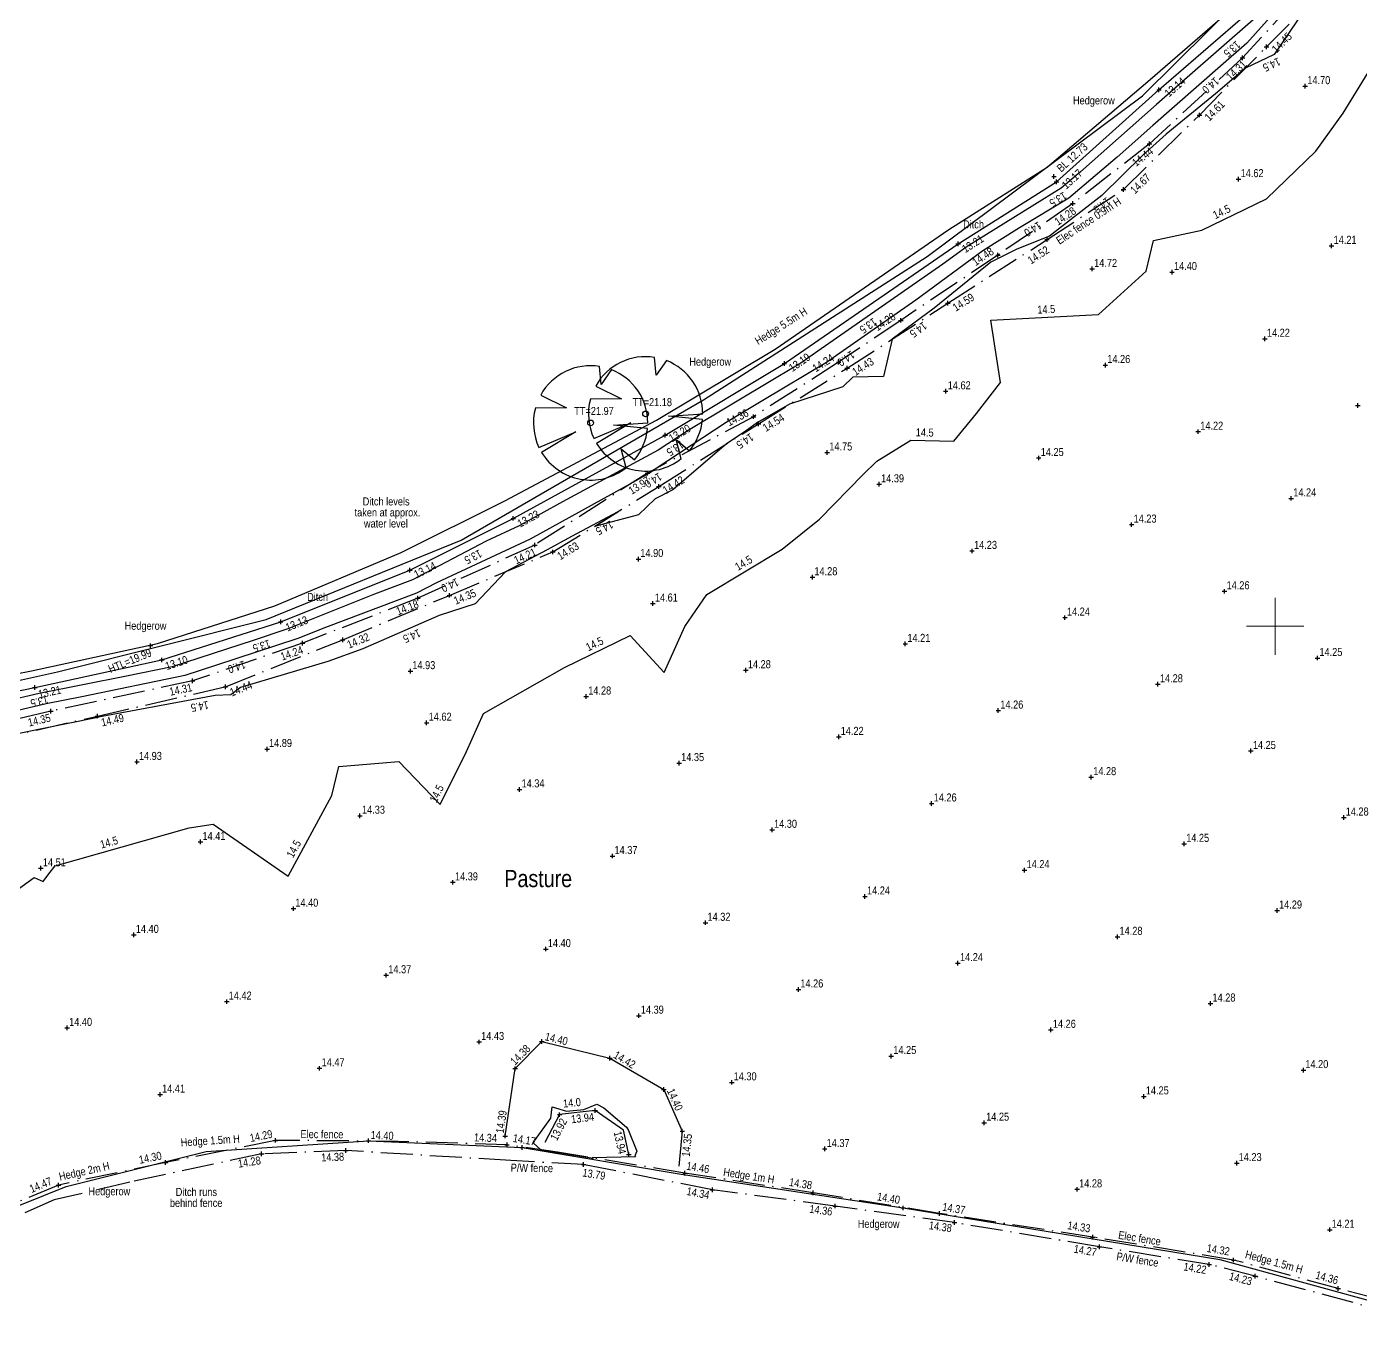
# Model space of a CAD drawing. Extents: x 452260 to 454003, y 451265 to 453203.
# Drawn here: x 452690.8 to 452807.4, y 452538.6 to 452652.4 of the extents above; entities that cross this region are included whole.
import ezdxf
from ezdxf.enums import TextEntityAlignment as Align

# ---------------------------------------------------------------- set-up
doc = ezdxf.new("R2010")
doc.units = 0
doc.header["$LTSCALE"] = 0.7
doc.header["$MEASUREMENT"] = 0
doc.header["$PDMODE"] = 2
doc.header["$PDSIZE"] = 0.2
doc.linetypes.add('Dash-Dot', pattern=[6, 4, -1, 0, -1])
doc.linetypes.add('DASHED', pattern=[5442.857143, 3628.571429, -1814.285714])
for name, color, linetype, lineweight in [('FFS_Tree Top Levels', 94, 'Continuous', 25), ('FPS_Bed Levels', 5, 'Continuous', 25), ('FPS_Bottom of Bank', 7, 'DASHED', 25), ('FPS_Contours-Minor', 184, 'Continuous', 25), ('FPS_Fence', 42, 'Dash-Dot', 25), ('FPS_Grid', 7, 'Continuous', 13), ('FPS_Hedge', 86, 'Continuous', 25), ('FPS_Hedge Top Level', 7, 'Continuous', 25), ('FPS_Levels', 7, 'Continuous', 25), ('FPS_Spot Levels', 7, 'Continuous', 25), ('FPS_Text', 7, 'Continuous', 25), ('FPS_Top of Bank', 7, 'DASHED', 25), ('FPS_Trees', 77, 'Continuous', 25)]:
    doc.layers.add(name, color=color, linetype=linetype, lineweight=lineweight)
doc.styles.add('Default', font='ARIALN.TTF')
doc.styles.get("Standard").update_dxf_attribs({"font": 'ARIALN.TTF'})

# ---------------------------------------------------------------- blocks, each defined once
blk = doc.blocks.new('Tree1R')
at = {"layer": 'FPS_Trees', "color": 77, "linetype": 'Continuous', "lineweight": 25}
for points in [[(0.363, 0.931, 0), (0.187, 0.673, 0), (0.157, 0.987, 0)], [(-0.873, 0.486, 0), (-0.424, 0.264, 0), (-0.967, 0.254, 0)], [(-0.904, -0.429, 0), (-0.257, -0.156, 0), (-0.857, -0.517, 0)], [(0.995, -0.101, 0), (0.398, -0.041, 0), (1, -0.001, 0)], [(0.622, -0.785, 0), (0.536, -0.452, 0), (0.765, -0.645, 0)]]:
    blk.add_polyline3d(points, dxfattribs=at)
at = {"layer": 'FPS_Trees', "color": 42, "linetype": 'Continuous', "lineweight": 25}
blk.add_circle((0, -0.001), 0.05, dxfattribs=at)
at = {"layer": 'FPS_Trees', "color": 77, "linetype": 'Continuous', "lineweight": 25}
for start, end in [(80.968, 150.872), (0, 68.758), (165.198, 205.304), (319.896, 354.273), (211.031, 308.435)]:
    blk.add_arc((0, -0.001), 1, start, end, dxfattribs=at)

msp = doc.modelspace()

# ---------------------------------------------------------------- linework, layer by layer
at = {"layer": 'FPS_Bed Levels'}
msp.add_point((452780.66, 452639.32, 12.73), dxfattribs=at)
at = {"layer": 'FPS_Bottom of Bank'}
for p, q in [((452789.06, 452647.82, 13.14), (452797.61, 452655.21, 13.18)), ((452789.84, 452646.91, 13.14), (452798.46, 452654.35, 13.18)), ((452780.07, 452640.14, 13.17), (452789.06, 452647.82, 13.14)), ((452780.87, 452638.87, 13.17), (452789.84, 452646.91, 13.14)), ((452771.45, 452634.7, 13.21), (452780.07, 452640.14, 13.17)), ((452772.28, 452633.44, 13.21), (452780.87, 452638.87, 13.17)), ((452756.27, 452624.23, 13.19), (452771.45, 452634.7, 13.21)), ((452757.08, 452622.97, 13.19), (452772.28, 452633.44, 13.21)), ((452745.9, 452618.01, 13.2), (452756.27, 452624.23, 13.19)), ((452746.65, 452616.71, 13.2), (452757.08, 452622.97, 13.19)), ((452732.63, 452610.96, 13.23), (452745.9, 452618.01, 13.2)), ((452733.38, 452609.44, 13.23), (452746.65, 452616.71, 13.2)), ((452723.57, 452606.45, 13.14), (452732.63, 452610.96, 13.23)), ((452724.33, 452604.92, 13.14), (452733.38, 452609.44, 13.23)), ((452712.53, 452601.8, 13.13), (452723.57, 452606.45, 13.14)), ((452713.04, 452600.39, 13.13), (452724.33, 452604.92, 13.14)), ((452702.26, 452598.51, 13.1), (452712.53, 452601.8, 13.13)), ((452702.65, 452597.06, 13.1), (452713.04, 452600.39, 13.13)), ((452691.25, 452596.12, 13.21), (452702.26, 452598.51, 13.1)), ((452675.3, 452592.9, 13.14), (452691.25, 452596.12, 13.21)), ((452691.55, 452594.65, 13.21), (452702.65, 452597.06, 13.1)), ((452675.75, 452591.46, 13.14), (452691.55, 452594.65, 13.21)), ((452740.54, 452557.67, 13.94), (452737.43, 452557.31, 13.92)), ((452743.01, 452555.94, 13.97), (452740.54, 452557.67, 13.94)), ((452737.43, 452557.31, 13.92), (452736.15, 452554.87, 13.86)), ((452743.48, 452553.82, 13.94), (452743.01, 452555.94, 13.97))]:
    msp.add_line(p, q, dxfattribs=at)
for p in [(452789.84, 452646.91, 13.14), (452780.87, 452638.87, 13.17), (452772.28, 452633.44, 13.21), (452757.08, 452622.97, 13.19), (452746.65, 452616.71, 13.2), (452733.38, 452609.44, 13.23), (452724.33, 452604.92, 13.14), (452713.04, 452600.39, 13.13), (452702.65, 452597.06, 13.1), (452691.55, 452594.65, 13.21), (452740.54, 452557.67, 13.94), (452737.43, 452557.31, 13.92), (452743.48, 452553.82, 13.94)]:
    msp.add_point(p, dxfattribs=at)
at = {"layer": 'FPS_Contours-Minor', "flags": 128}
for points, elevation in [([(452802.6, 452656.68), (452797.51, 452650.97), (452795.21, 452648.96), (452789.3, 452643.8), (452786.18, 452641.03), (452781.95, 452637.44), (452777.65, 452634.83), (452774.43, 452632.84), (452768.59, 452628.52), (452764.64, 452625.78), (452760.76, 452623.06), (452755.2, 452619.74), (452752, 452617.83), (452745.87, 452613.8), (452745.38, 452613.44), (452745.18, 452613.32), (452744.71, 452613.07), (452743.83, 452612.58), (452734.85, 452607.62), (452726.65, 452603.8), (452724.91, 452602.89), (452716.96, 452599.91), (452714.54, 452598.93), (452707.35, 452596.58), (452704.66, 452595.7), (452695.65, 452593.84), (452692.52, 452593.22), (452684.35, 452591.31)], 14), ([(452802.77, 452654.19), (452799.92, 452649.98), (452797.42, 452648.81), (452794.77, 452646.54), (452790.48, 452643.03), (452788.44, 452641.18), (452784.83, 452637.67), (452780.27, 452634.12), (452777.41, 452632.98), (452775.13, 452631.85), (452770.19, 452627.82), (452766.52, 452625.12), (452765.75, 452621.83), (452763.06, 452621.78), (452762.2, 452620.95), (452757.54, 452619.41), (452754.72, 452617.83), (452753.78, 452617.13), (452752, 452615.94), (452747.32, 452611.94), (452745.79, 452611.15), (452744.32, 452609.75), (452740.48, 452608.73), (452742.53, 452610.02), (452738.48, 452607.86), (452736.34, 452606.69), (452732.7, 452604.76), (452730.04, 452601.97), (452726.89, 452600.95), (452720.21, 452598.02), (452717.16, 452596.94), (452709.51, 452594.64), (452708.67, 452594.02), (452707.3, 452593.95), (452697.11, 452592.07), (452696.91, 452592), (452692, 452591.02), (452687.77, 452590.13)], 14.5), ([(452798.09, 452653.02), (452792.08, 452647.77), (452789.62, 452645.61), (452782.98, 452639.73), (452781.3, 452638.3), (452779.59, 452637.26), (452773.06, 452633.22), (452770.94, 452631.66), (452760.01, 452624.05), (452758.51, 452623), (452756.36, 452621.72), (452748.67, 452617.13), (452746.04, 452615.41), (452737.68, 452610.89), (452733.9, 452608.8), (452731.02, 452607.46), (452724.57, 452604.07), (452721.23, 452602.81), (452713.67, 452599.77), (452710.63, 452598.77), (452703.54, 452596.46), (452699.55, 452595.63), (452691.91, 452594.13), (452688.92, 452593.43)], 13.5), ([(452685.76, 452573.93), (452691.49, 452578.04), (452692.26, 452577.68), (452692.76, 452578.35), (452693.32, 452579.05), (452705.05, 452582.37), (452707.14, 452582.71), (452713.68, 452578.16), (452717.51, 452585.21), (452718.12, 452587.75), (452723.37, 452588.17), (452726.98, 452584.41), (452729.3, 452589.07), (452730.77, 452592.39), (452737.87, 452596.4), (452743.59, 452599.21), (452746.58, 452595.96), (452748.38, 452599.99), (452750.3, 452602.77), (452756.88, 452606.75), (452760.14, 452609.38), (452763.98, 452613.27), (452765.17, 452614.43), (452768.13, 452616.27), (452771.91, 452616.2), (452773.88, 452618.62), (452775.98, 452621.33), (452775.14, 452626.78), (452784.55, 452627.25), (452788.73, 452631.06), (452789.36, 452633.72), (452793.6, 452634.63), (452799.23, 452637.36), (452803.57, 452641.54), (452805.95, 452644.85), (452809.29, 452650.31)], 14.5)]:
    msp.add_lwpolyline(points, dxfattribs=dict(at, elevation=elevation))
at = {"layer": 'FPS_Contours-Minor', "elevation": 14, "flags": 128}
msp.add_lwpolyline([(452743.44, 452555.93), (452744.18, 452554.13), (452744.01, 452553.7), (452744.06, 452553.63), (452740.29, 452553.53), (452740.35, 452553.48), (452735.69, 452554.24), (452735.75, 452554.25), (452735.16, 452554.81), (452735.22, 452555.02), (452736.65, 452557), (452736.78, 452557.98), (452738.04, 452557.6), (452739.56, 452557.75), (452740.69, 452558.22), (452741.3, 452557.9), (452743.27, 452556.21)], close=True, dxfattribs=at)
at = {"layer": 'FPS_Fence'}
for p, q in [((452804.62, 452657.82, 14.4), (452797.15, 452649.71, 14.31)), ((452799.24, 452650.67, 14.45), (452805.66, 452657.07, 14.54)), ((452797.15, 452649.71, 14.31), (452789.02, 452642.19, 14.44)), ((452793.38, 452644.7, 14.61), (452799.24, 452650.67, 14.45)), ((452786.73, 452638.2, 14.67), (452793.38, 452644.7, 14.61)), ((452789.02, 452642.19, 14.44), (452782.31, 452636.96, 14.28)), ((452780.05, 452633.81, 14.52), (452786.73, 452638.2, 14.67)), ((452782.31, 452636.96, 14.28), (452775.76, 452632.46, 14.48)), ((452771.38, 452628.26, 14.59), (452780.05, 452633.81, 14.52)), ((452775.76, 452632.46, 14.48), (452767.26, 452626.75, 14.28)), ((452762.58, 452622.58, 14.43), (452771.38, 452628.26, 14.59)), ((452767.26, 452626.75, 14.28), (452761.83, 452623.09, 14.24)), ((452761.83, 452623.09, 14.24), (452754.38, 452618.33, 14.36)), ((452754.81, 452617.7, 14.54), (452762.58, 452622.58, 14.43)), ((452754.38, 452618.33, 14.36), (452745.11, 452613.4, 13.97)), ((452746.1, 452612.23, 14.42), (452754.81, 452617.7, 14.54)), ((452745.11, 452613.4, 13.97), (452735.26, 452607.11, 14.21)), ((452736.84, 452606.5, 14.63), (452746.1, 452612.23, 14.42)), ((452735.26, 452607.11, 14.21), (452725.04, 452602.46, 14.18)), ((452727.8, 452602.71, 14.35), (452736.84, 452606.5, 14.63)), ((452725.04, 452602.46, 14.18), (452714.95, 452598.53, 14.24)), ((452718.46, 452598.83, 14.32), (452727.8, 452602.71, 14.35)), ((452714.95, 452598.53, 14.24), (452705.34, 452595.23, 14.31)), ((452708.2, 452594.72, 14.44), (452718.46, 452598.83, 14.32)), ((452705.34, 452595.23, 14.31), (452692.95, 452592.59, 14.35)), ((452697.03, 452592.16, 14.49), (452708.2, 452594.72, 14.44)), ((452692.95, 452592.59, 14.35), (452680.91, 452589.72, 14.38)), ((452687.46, 452589.98, 14.51), (452697.03, 452592.16, 14.49)), ((452712.59, 452555.06, 14.29), (452702.96, 452553.12, 14.3)), ((452718.74, 452554.17, 14.38), (452711.37, 452553.88, 14.28)), ((452723.31, 452554.97, 14.39), (452712.59, 452555.06, 14.29)), ((452733.17, 452553.29, 4.48), (452718.74, 452554.17, 14.38)), ((452732.83, 452554.67, 14.34), (452723.31, 452554.97, 14.39)), ((452737.24, 452554.03, 13.83), (452732.83, 452554.67, 14.34)), ((452702.96, 452553.12, 14.3), (452693.61, 452551.15, 14.47)), ((452711.37, 452553.88, 14.28), (452699.86, 452551.42, 6.27)), ((452739.53, 452552.94, 13.79), (452733.17, 452553.29, 4.48)), ((452748.39, 452552.2, 14.46), (452737.24, 452554.03, 13.83)), ((452750.79, 452550.74, 14.34), (452739.53, 452552.94, 13.79)), ((452759.6, 452550.47, 14.38), (452748.39, 452552.2, 14.46)), ((452693.61, 452551.15, 14.47), (452683.22, 452546.84, 14.42)), ((452699.86, 452551.42, 6.27), (452693.23, 452549.85, 7.5)), ((452761.51, 452549.32, 14.36), (452750.79, 452550.74, 14.34)), ((452693.23, 452549.85, 7.5), (452681.85, 452544.85, 6.57)), ((452770.64, 452548.67, 14.37), (452759.6, 452550.47, 14.38)), ((452771.97, 452547.87, 14.38), (452761.51, 452549.32, 14.36)), ((452784.06, 452546.6, 14.33), (452770.64, 452548.67, 14.37)), ((452784.64, 452545.75, 14.27), (452771.97, 452547.87, 14.38)), ((452796.37, 452544.6, 14.32), (452784.06, 452546.6, 14.33)), ((452794.24, 452544.21, 14.22), (452784.64, 452545.75, 14.27)), ((452798.26, 452543.18, 14.23), (452794.24, 452544.21, 14.22)), ((452805.5, 452542.1, 14.36), (452796.37, 452544.6, 14.32)), ((452815.11, 452538.63, 14.12), (452798.26, 452543.18, 14.23)), ((452813.21, 452540.08, 14.35), (452805.5, 452542.1, 14.36))]:
    msp.add_line(p, q, dxfattribs=at)
for p in [(452797.15, 452649.71, 14.31), (452799.24, 452650.67, 14.45), (452793.38, 452644.7, 14.61), (452789.02, 452642.19, 14.44), (452786.73, 452638.2, 14.67), (452782.31, 452636.96, 14.28), (452780.05, 452633.81, 14.52), (452775.76, 452632.46, 14.48), (452771.38, 452628.26, 14.59), (452767.26, 452626.75, 14.28), (452761.83, 452623.09, 14.24), (452762.58, 452622.58, 14.43), (452754.38, 452618.33, 14.36), (452754.81, 452617.7, 14.54), (452745.11, 452613.4, 13.97), (452746.1, 452612.23, 14.42), (452735.26, 452607.11, 14.21), (452736.84, 452606.5, 14.63), (452725.04, 452602.46, 14.18), (452727.8, 452602.71, 14.35), (452714.95, 452598.53, 14.24), (452718.46, 452598.83, 14.32), (452705.34, 452595.23, 14.31), (452708.2, 452594.72, 14.44), (452692.95, 452592.59, 14.35), (452697.03, 452592.16, 14.49), (452712.59, 452555.06, 14.29), (452711.37, 452553.88, 14.28), (452718.74, 452554.17, 14.38), (452732.83, 452554.67, 14.34), (452702.96, 452553.12, 14.3), (452739.53, 452552.94, 13.79), (452748.39, 452552.2, 14.46), (452693.61, 452551.15, 14.47), (452750.79, 452550.74, 14.34), (452759.6, 452550.47, 14.38), (452761.51, 452549.32, 14.36), (452770.64, 452548.67, 14.37), (452771.97, 452547.87, 14.38), (452784.06, 452546.6, 14.33), (452784.64, 452545.75, 14.27), (452796.37, 452544.6, 14.32), (452794.24, 452544.21, 14.22), (452798.26, 452543.18, 14.23), (452805.5, 452542.1, 14.36)]:
    msp.add_point(p, dxfattribs=at)
at = {"layer": 'FPS_Grid'}
for p, q in [((452800, 452597.5), (452800, 452602.5)), ((452797.5, 452600), (452802.5, 452600))]:
    msp.add_line(p, q, dxfattribs=at)
at = {"layer": 'FPS_Hedge'}
for p, q in [((452788.41, 452646.38, 12.76), (452807.01, 452664.82, 12.83)), ((452769.57, 452632.33, 12.75), (452788.41, 452646.38, 12.76)), ((452750, 452619.8, 12.79), (452769.57, 452632.33, 12.75)), ((452728.82, 452607.53, 12.75), (452750, 452619.8, 12.79)), ((452711.77, 452600.61, 12.74), (452728.82, 452607.53, 12.75)), ((452693.52, 452596.02, 12.77), (452711.77, 452600.61, 12.74)), ((452675.16, 452591.97, 12.81), (452693.52, 452596.02, 12.77)), ((452694.27, 452551.03, 14.47), (452706.52, 452554.08, 14.39)), ((452706.52, 452554.08, 14.39), (452720.71, 452555.03, 14.4)), ((452720.71, 452555.03, 14.4), (452734.15, 452554.44, 14.17)), ((452734.15, 452554.44, 14.17), (452748.06, 452552.11, 14.43)), ((452748.06, 452552.11, 14.43), (452767.48, 452549.15, 14.4)), ((452681.64, 452545.91, 14.44), (452694.27, 452551.03, 14.47)), ((452767.48, 452549.15, 14.4), (452795.17, 452544.65, 14.29)), ((452795.17, 452544.65, 14.29), (452813.12, 452539.7, 14.34))]:
    msp.add_line(p, q, dxfattribs=at)
for p in [(452701.65, 452598.31, 19.99), (452720.71, 452555.03, 14.4), (452734.15, 452554.44, 14.17), (452767.48, 452549.15, 14.4)]:
    msp.add_point(p, dxfattribs=at)
at = {"layer": 'FPS_Spot Levels'}
for p in [(452802.63, 452647.22, 14.7), (452796.8, 452639.1, 14.62), (452804.93, 452633.27, 14.21), (452784, 452631.25, 14.72), (452790.98, 452630.97, 14.4), (452799.1, 452625.14, 14.22), (452785.15, 452622.84, 14.26), (452771.19, 452620.55, 14.62), (452807.23, 452619.31, 14.27), (452793.27, 452617.02, 14.22), (452760.83, 452615.2, 14.75), (452779.32, 452614.72, 14.25), (452765.37, 452612.42, 14.39), (452801.4, 452611.19, 14.24), (452787.45, 452608.89, 14.23), (452773.49, 452606.59, 14.23), (452744.32, 452605.88, 14.9), (452759.54, 452604.29, 14.28), (452795.57, 452603.06, 14.26), (452745.58, 452602, 14.61), (452781.62, 452600.76, 14.24), (452767.66, 452598.47, 14.21), (452803.7, 452597.23, 14.25), (452724.38, 452596.09, 14.93), (452753.71, 452596.17, 14.28), (452789.74, 452594.94, 14.28), (452739.76, 452593.87, 14.28), (452775.79, 452592.64, 14.26), (452725.8, 452591.57, 14.62), (452761.84, 452590.34, 14.22), (452711.85, 452589.27, 14.89), (452797.87, 452589.11, 14.25), (452700.47, 452588.15, 14.93), (452747.88, 452588.04, 14.35), (452783.92, 452586.81, 14.28), (452733.93, 452585.74, 14.34), (452769.96, 452584.51, 14.26), (452719.97, 452583.44, 14.33), (452806, 452583.28, 14.28), (452756.01, 452582.21, 14.3), (452706.02, 452581.15, 14.41), (452792.04, 452580.98, 14.25), (452742.05, 452579.92, 14.37), (452692.07, 452578.85, 14.51), (452778.09, 452578.68, 14.24), (452728.1, 452577.62, 14.39), (452764.13, 452576.39, 14.24), (452714.15, 452575.32, 14.4), (452800.17, 452575.15, 14.29), (452750.18, 452574.09, 14.32), (452700.19, 452573.02, 14.4), (452786.22, 452572.86, 14.28), (452736.23, 452571.79, 14.4), (452772.26, 452570.56, 14.24), (452722.27, 452569.49, 14.37), (452758.31, 452568.26, 14.26), (452708.32, 452567.19, 14.42), (452794.34, 452567.03, 14.28), (452744.35, 452565.96, 14.39), (452694.36, 452564.89, 14.4), (452780.39, 452564.73, 14.26), (452730.4, 452563.66, 14.43), (452766.43, 452562.43, 14.25), (452716.44, 452561.36, 14.47), (452802.47, 452561.2, 14.2), (452752.48, 452560.13, 14.3), (452702.49, 452559.07, 14.41), (452788.51, 452558.9, 14.25), (452774.56, 452556.6, 14.25), (452760.61, 452554.31, 14.37), (452796.64, 452553.07, 14.23), (452782.69, 452550.78, 14.28), (452804.77, 452547.25, 14.21)]:
    msp.add_point(p, dxfattribs=at)
at = {"layer": 'FPS_Top of Bank'}
for p, q in [((452733.54, 452561.33, 14.38), (452735.88, 452563.7, 14.4)), ((452735.88, 452563.7, 14.4), (452741.83, 452562.25, 14.42)), ((452741.83, 452562.25, 14.42), (452746.55, 452559.5, 14.4)), ((452732.67, 452555.44, 14.39), (452733.54, 452561.33, 14.38)), ((452746.55, 452559.5, 14.4), (452748.16, 452555.86, 14.35)), ((452748.16, 452555.86, 14.35), (452747.84, 452552.8, 14.45))]:
    msp.add_line(p, q, dxfattribs=at)
for p in [(452735.88, 452563.7, 14.4), (452741.83, 452562.25, 14.42), (452733.54, 452561.33, 14.38), (452746.55, 452559.5, 14.4), (452732.67, 452555.44, 14.39), (452748.16, 452555.86, 14.35)]:
    msp.add_point(p, dxfattribs=at)

# ---------------------------------------------------------------- block references
at = {"layer": 'FPS_Trees', "xscale": 5, "yscale": 5, "zscale": 5}
for p in [(452740.14, 452617.79, 13.16), (452744.95, 452618.58, 13.17)]:
    msp.add_blockref('Tree1R', p, dxfattribs=at)

# ---------------------------------------------------------------- texts
at = {"layer": 'FFS_Tree Top Levels', "style": 'Default'}
for s, p in [('TT=21.18', (452743.8, 452619.25)), ('TT=21.97', (452738.71, 452618.48))]:
    msp.add_text(s, height=0.7, dxfattribs=at).set_placement(p)
at = {"layer": 'FPS_Bed Levels'}
msp.add_text('BL 12.73', height=0.7, rotation=42.0565, dxfattribs=at).set_placement((452781.29, 452639.66))
at = {"layer": 'FPS_Contours-Minor', "style": 'Default'}
for s, rotation, p in [('13.5', 221.1895, (452796, 452650.73, 13.5)), ('14.5', 205.1053, (452799.55, 452649.42, 14.5)), ('14.0', 221.1512, (452794.13, 452647.55, 14)), ('13.5', 211.3003, (452780.84, 452637.62, 13.5)), ('14.5', 217.8851, (452784.64, 452637.08, 14.5)), ('14.5', 25.8335, (452795.47, 452635.93, 14.5)), ('14.0', 211.3003, (452778.63, 452635.02, 14)), ('14.5', 2.8388, (452780, 452627.37, 14.5)), ('13.5', 214.8214, (452764.22, 452626.56, 13.5)), ('14.5', 216.3858, (452768.59, 452626.21, 14.5)), ('14.0', 214.9898, (452762.28, 452623.7, 14)), ('14.5', 358.9407, (452769.35, 452616.6, 14.5)), ('13.5', 213.2949, (452747.35, 452615.84, 13.5)), ('14.5', 214.047, (452753.45, 452616.49, 14.5)), ('14.0', 211.9654, (452745.43, 452613.06, 14)), ('14.5', 208.0146, (452741.19, 452608.91, 14.5)), ('13.5', 207.7598, (452729.71, 452606.38, 13.5)), ('14.5', 31.1737, (452753.7, 452605.24, 14.5)), ('14.0', 204.9561, (452727.7, 452603.91, 14)), ('14.5', 203.663, (452724.37, 452599.47, 14.5)), ('13.5', 198.1124, (452711.26, 452598.61, 13.5)), ('14.5', 26.2297, (452740.64, 452598.15, 14.5)), ('14.0', 198.1124, (452709.09, 452596.78, 14)), ('13.5', 193.147, (452691.86, 452593.76, 13.5)), ('14.5', 190.4682, (452705.9, 452593.34, 14.5)), ('14.5', 63.5846, (452726.99, 452585.22, 14.5)), ('14.5', 15.8062, (452698.12, 452580.78, 14.5)), ('14.5', 61.4536, (452714.49, 452580.38, 14.5)), ('14.0', 5.6492, (452738.54, 452558, 14))]:
    msp.add_text(s, height=0.7, rotation=rotation, dxfattribs=at).set_placement(p, align=Align.CENTER)
at = {"layer": 'FPS_Hedge Top Level'}
for s, rotation, p in [('Hedge 5.5m H', 32.2035, (452754.79, 452624.58)), ('Hedge 1.5m H', 3.8114, (452704.32, 452554.52)), ('Hedge 2m H', 12.7144, (452693.74, 452551.53)), ('Hedge 1m H', -8.6805, (452751.7, 452551.96)), ('Hedge 1.5m H', -15.4291, (452797.32, 452544.79))]:
    msp.add_text(s, height=0.7, rotation=rotation, dxfattribs=at).set_placement(p)
at = {"layer": 'FPS_Hedge Top Level', "style": 'Default'}
msp.add_text('HTL=19.99', height=0.7, rotation=22.5796, dxfattribs=at).set_placement((452701.56, 452598.08), align=Align.TOP_RIGHT)
at = {"layer": 'FPS_Levels'}
for s, rotation, p in [('14.45', 44.9642, (452800.12, 452650.08)), ('13.14', 40.8163, (452790.71, 452646.23)), ('14.61', 45.5129, (452794.25, 452644.12)), ('13.17', 41.8638, (452781.73, 452638.17)), ('14.67', 44.3333, (452787.74, 452637.75)), ('13.21', 32.2598, (452772.9, 452632.62)), ('14.52', 33.306, (452778.65, 452631.62)), ('14.59', 32.653, (452772.08, 452627.5)), ('13.19', 34.5917, (452757.78, 452622.22)), ('14.43', 32.8509, (452763.3, 452621.87)), ('14.54', 32.1067, (452755.47, 452616.98)), ('13.20', 30.9549, (452747.25, 452616.07)), ('14.42', 32.1275, (452746.72, 452611.53)), ('13.23', 28.7124, (452733.98, 452608.62)), ('14.63', 31.752, (452737.49, 452605.77)), ('13.14', 26.5093, (452724.91, 452604.17)), ('14.35', 22.7197, (452728.35, 452601.88)), ('13.13', 21.8976, (452713.64, 452599.54)), ('14.32', 22.5671, (452719.02, 452598.04)), ('13.10', 17.7473, (452703.08, 452596.17)), ('14.44', 21.8409, (452708.77, 452593.86)), ('13.21', 12.259, (452691.93, 452593.71)), ('14.49', 12.8998, (452697.43, 452591.24)), ('14.40', -13.728, (452736.09, 452563.83)), ('14.38', 45.3648, (452733.53, 452561.58)), ('14.42', -30.2066, (452742.07, 452562.31)), ('14.40', -66.1223, (452746.79, 452559.41)), ('14.39', 81.6767, (452732.53, 452555.64)), ('14.40', -2.5051, (452720.89, 452555.19)), ('14.17', -9.4803, (452733.3, 452554.93)), ('14.40', -9.2303, (452765.15, 452549.82))]:
    msp.add_text(s, height=0.7, rotation=rotation, dxfattribs=at).set_placement(p)
for s, rotation, p in [('14.31', 42.7562, (452797.1, 452649.55)), ('14.44', 37.9483, (452788.99, 452641.94)), ('14.28', 34.4696, (452782.27, 452636.72)), ('14.48', 33.9042, (452775.08, 452633.18)), ('14.28', 33.986, (452766.49, 452627.49)), ('14.24', 32.5806, (452761.14, 452623.86)), ('14.36', 27.9977, (452753.7, 452619.04)), ('13.97', 32.5366, (452745.06, 452613.16)), ('14.21', 24.4908, (452735.17, 452606.88)), ('14.18', 21.2511, (452724.92, 452602.33)), ('14.24', 18.9666, (452714.84, 452598.31)), ('14.31', 12.0297, (452705.21, 452595.03)), ('14.35', 13.4311, (452692.82, 452592.38)), ('13.92', 62.2978, (452737.5, 452557.07)), ('13.94', 6.7643, (452740.39, 452557.48)), ('14.29', 11.4346, (452712.24, 452555.99)), ('14.34', -1.7692, (452731.96, 452555.61)), ('13.94', -77.5343, (452743.27, 452553.96)), ('14.35', 83.9598, (452748.32, 452555.67)), ('14.30', 11.9026, (452702.54, 452554.1)), ('14.28', 9.3865, (452711.23, 452553.68)), ('14.38', 2.222, (452718.57, 452553.99)), ('14.46', -9.334, (452750.57, 452552.87)), ('14.47', 22.5101, (452692.84, 452551.87)), ('13.79', -9.0003, (452741.48, 452552.29)), ('14.38', -8.7804, (452759.55, 452551.47)), ('14.34', -11.0573, (452750.59, 452550.6)), ('14.37', -9.2627, (452772.95, 452549.29)), ('14.36', -7.5666, (452761.32, 452549.17)), ('14.38', -7.8752, (452771.77, 452547.72)), ('14.33', -8.7715, (452783.89, 452547.69)), ('14.32', -9.2153, (452796.07, 452545.68)), ('14.27', -9.4807, (452784.44, 452545.61)), ('14.22', -9.1196, (452794.04, 452544.07)), ('14.36', -15.2928, (452805.59, 452543.13)), ('14.23', -14.4686, (452798.04, 452543.05))]:
    msp.add_text(s, height=0.7, rotation=rotation, dxfattribs=at).set_placement(p, align=Align.TOP_RIGHT)
at = {"layer": 'FPS_Spot Levels', "style": 'Default'}
for s, p in [('14.70', (452802.81, 452647.4, 14.7)), ('14.62', (452796.98, 452639.27, 14.62)), ('14.21', (452805.11, 452633.44, 14.21)), ('14.72', (452784.17, 452631.42, 14.72)), ('14.40', (452791.15, 452631.15, 14.4)), ('14.22', (452799.28, 452625.32, 14.22)), ('14.26', (452785.32, 452623.02, 14.26)), ('14.62', (452771.37, 452620.72, 14.62)), ('14.22', (452793.45, 452617.19, 14.22)), ('14.75', (452761.01, 452615.38, 14.75)), ('14.25', (452779.5, 452614.89, 14.25)), ('14.39', (452765.54, 452612.59, 14.39)), ('14.24', (452801.58, 452611.36, 14.24)), ('14.23', (452787.62, 452609.07, 14.23)), ('14.90', (452744.49, 452606.06, 14.9)), ('14.23', (452773.67, 452606.77, 14.23)), ('14.28', (452759.71, 452604.47, 14.28)), ('14.26', (452795.75, 452603.24, 14.26)), ('14.61', (452745.76, 452602.17, 14.61)), ('14.24', (452781.79, 452600.94, 14.24)), ('14.21', (452767.84, 452598.64, 14.21)), ('14.25', (452803.87, 452597.41, 14.25)), ('14.93', (452724.55, 452596.26, 14.93)), ('14.28', (452753.89, 452596.34, 14.28)), ('14.28', (452789.92, 452595.11, 14.28)), ('14.28', (452739.93, 452594.04, 14.28)), ('14.26', (452775.97, 452592.81, 14.26)), ('14.62', (452725.98, 452591.75, 14.62)), ('14.22', (452762.01, 452590.51, 14.22)), ('14.89', (452712.02, 452589.45, 14.89)), ('14.25', (452798.05, 452589.28, 14.25)), ('14.93', (452700.64, 452588.32, 14.93)), ('14.35', (452748.06, 452588.22, 14.35)), ('14.28', (452784.09, 452586.99, 14.28)), ('14.34', (452734.1, 452585.92, 14.34)), ('14.26', (452770.14, 452584.69, 14.26)), ('14.33', (452720.15, 452583.62, 14.33)), ('14.28', (452806.17, 452583.46, 14.28)), ('14.30', (452756.18, 452582.39, 14.3)), ('14.41', (452706.2, 452581.32, 14.41)), ('14.25', (452792.22, 452581.16, 14.25)), ('14.37', (452742.23, 452580.09, 14.37)), ('14.51', (452692.24, 452579.02, 14.51)), ('14.24', (452778.26, 452578.86, 14.24)), ('14.39', (452728.28, 452577.79, 14.39)), ('14.24', (452764.31, 452576.56, 14.24)), ('14.40', (452714.32, 452575.49, 14.4)), ('14.29', (452800.34, 452575.33, 14.29)), ('14.40', (452700.37, 452573.2, 14.4)), ('14.32', (452750.36, 452574.26, 14.32)), ('14.28', (452786.39, 452573.03, 14.28)), ('14.40', (452736.4, 452571.96, 14.4)), ('14.24', (452772.44, 452570.73, 14.24)), ('14.37', (452722.45, 452569.67, 14.37)), ('14.42', (452708.49, 452567.37, 14.42)), ('14.26', (452758.48, 452568.43, 14.26)), ('14.28', (452794.52, 452567.2, 14.28)), ('14.40', (452694.54, 452565.07, 14.4)), ('14.39', (452744.53, 452566.14, 14.39)), ('14.26', (452780.56, 452564.9, 14.26)), ('14.43', (452730.57, 452563.84, 14.43)), ('14.47', (452716.62, 452561.54, 14.47)), ('14.25', (452766.61, 452562.61, 14.25)), ('14.20', (452802.64, 452561.38, 14.2)), ('14.41', (452702.67, 452559.24, 14.41)), ('14.30', (452752.65, 452560.31, 14.3)), ('14.25', (452788.69, 452559.08, 14.25)), ('14.25', (452774.73, 452556.78, 14.25)), ('14.37', (452760.78, 452554.48, 14.37)), ('14.23', (452796.81, 452553.25, 14.23)), ('14.28', (452782.86, 452550.95, 14.28)), ('14.21', (452804.94, 452547.42, 14.21))]:
    msp.add_text(s, height=0.7, dxfattribs=at).set_placement(p)
at = {"layer": 'FPS_Text'}
for s, height, p in [('Hedgerow', 0.7, (452782.32, 452645.63)), ('Ditch', 0.7, (452772.71, 452634.79)), ('Hedgerow', 0.7, (452748.77, 452622.79)), ('Ditch levels', 0.7, (452720.21, 452610.57)), ('taken at approx.', 0.7, (452719.5, 452609.61)), ('water level', 0.7, (452720.32, 452608.64)), ('Ditch', 0.7, (452715.35, 452602.22)), ('Hedgerow', 0.7, (452699.39, 452599.7)), ('Pasture', 1.5, (452732.6, 452577.2)), ('Hedgerow', 0.7, (452696.23, 452550.26)), ('Ditch runs', 0.7, (452703.86, 452550.2)), ('behind fence', 0.7, (452703.35, 452549.24)), ('Hedgerow', 0.7, (452763.5, 452547.41))]:
    msp.add_text(s, height=height, dxfattribs=at).set_placement(p)
for s, rotation, p in [('Elec fence 0.9m H', 33.4678, (452781.14, 452633.35)), ('Elec fence', 359.6282, (452714.77, 452555.26)), ('P/W fence', 359.3421, (452733.15, 452552.32)), ('Elec fence', 350.7465, (452786.24, 452546.46)), ('P/W fence', 350.7465, (452786.08, 452544.59))]:
    msp.add_text(s, height=0.7, rotation=rotation, dxfattribs=at).set_placement(p)

doc.saveas('drawing.dxf')
